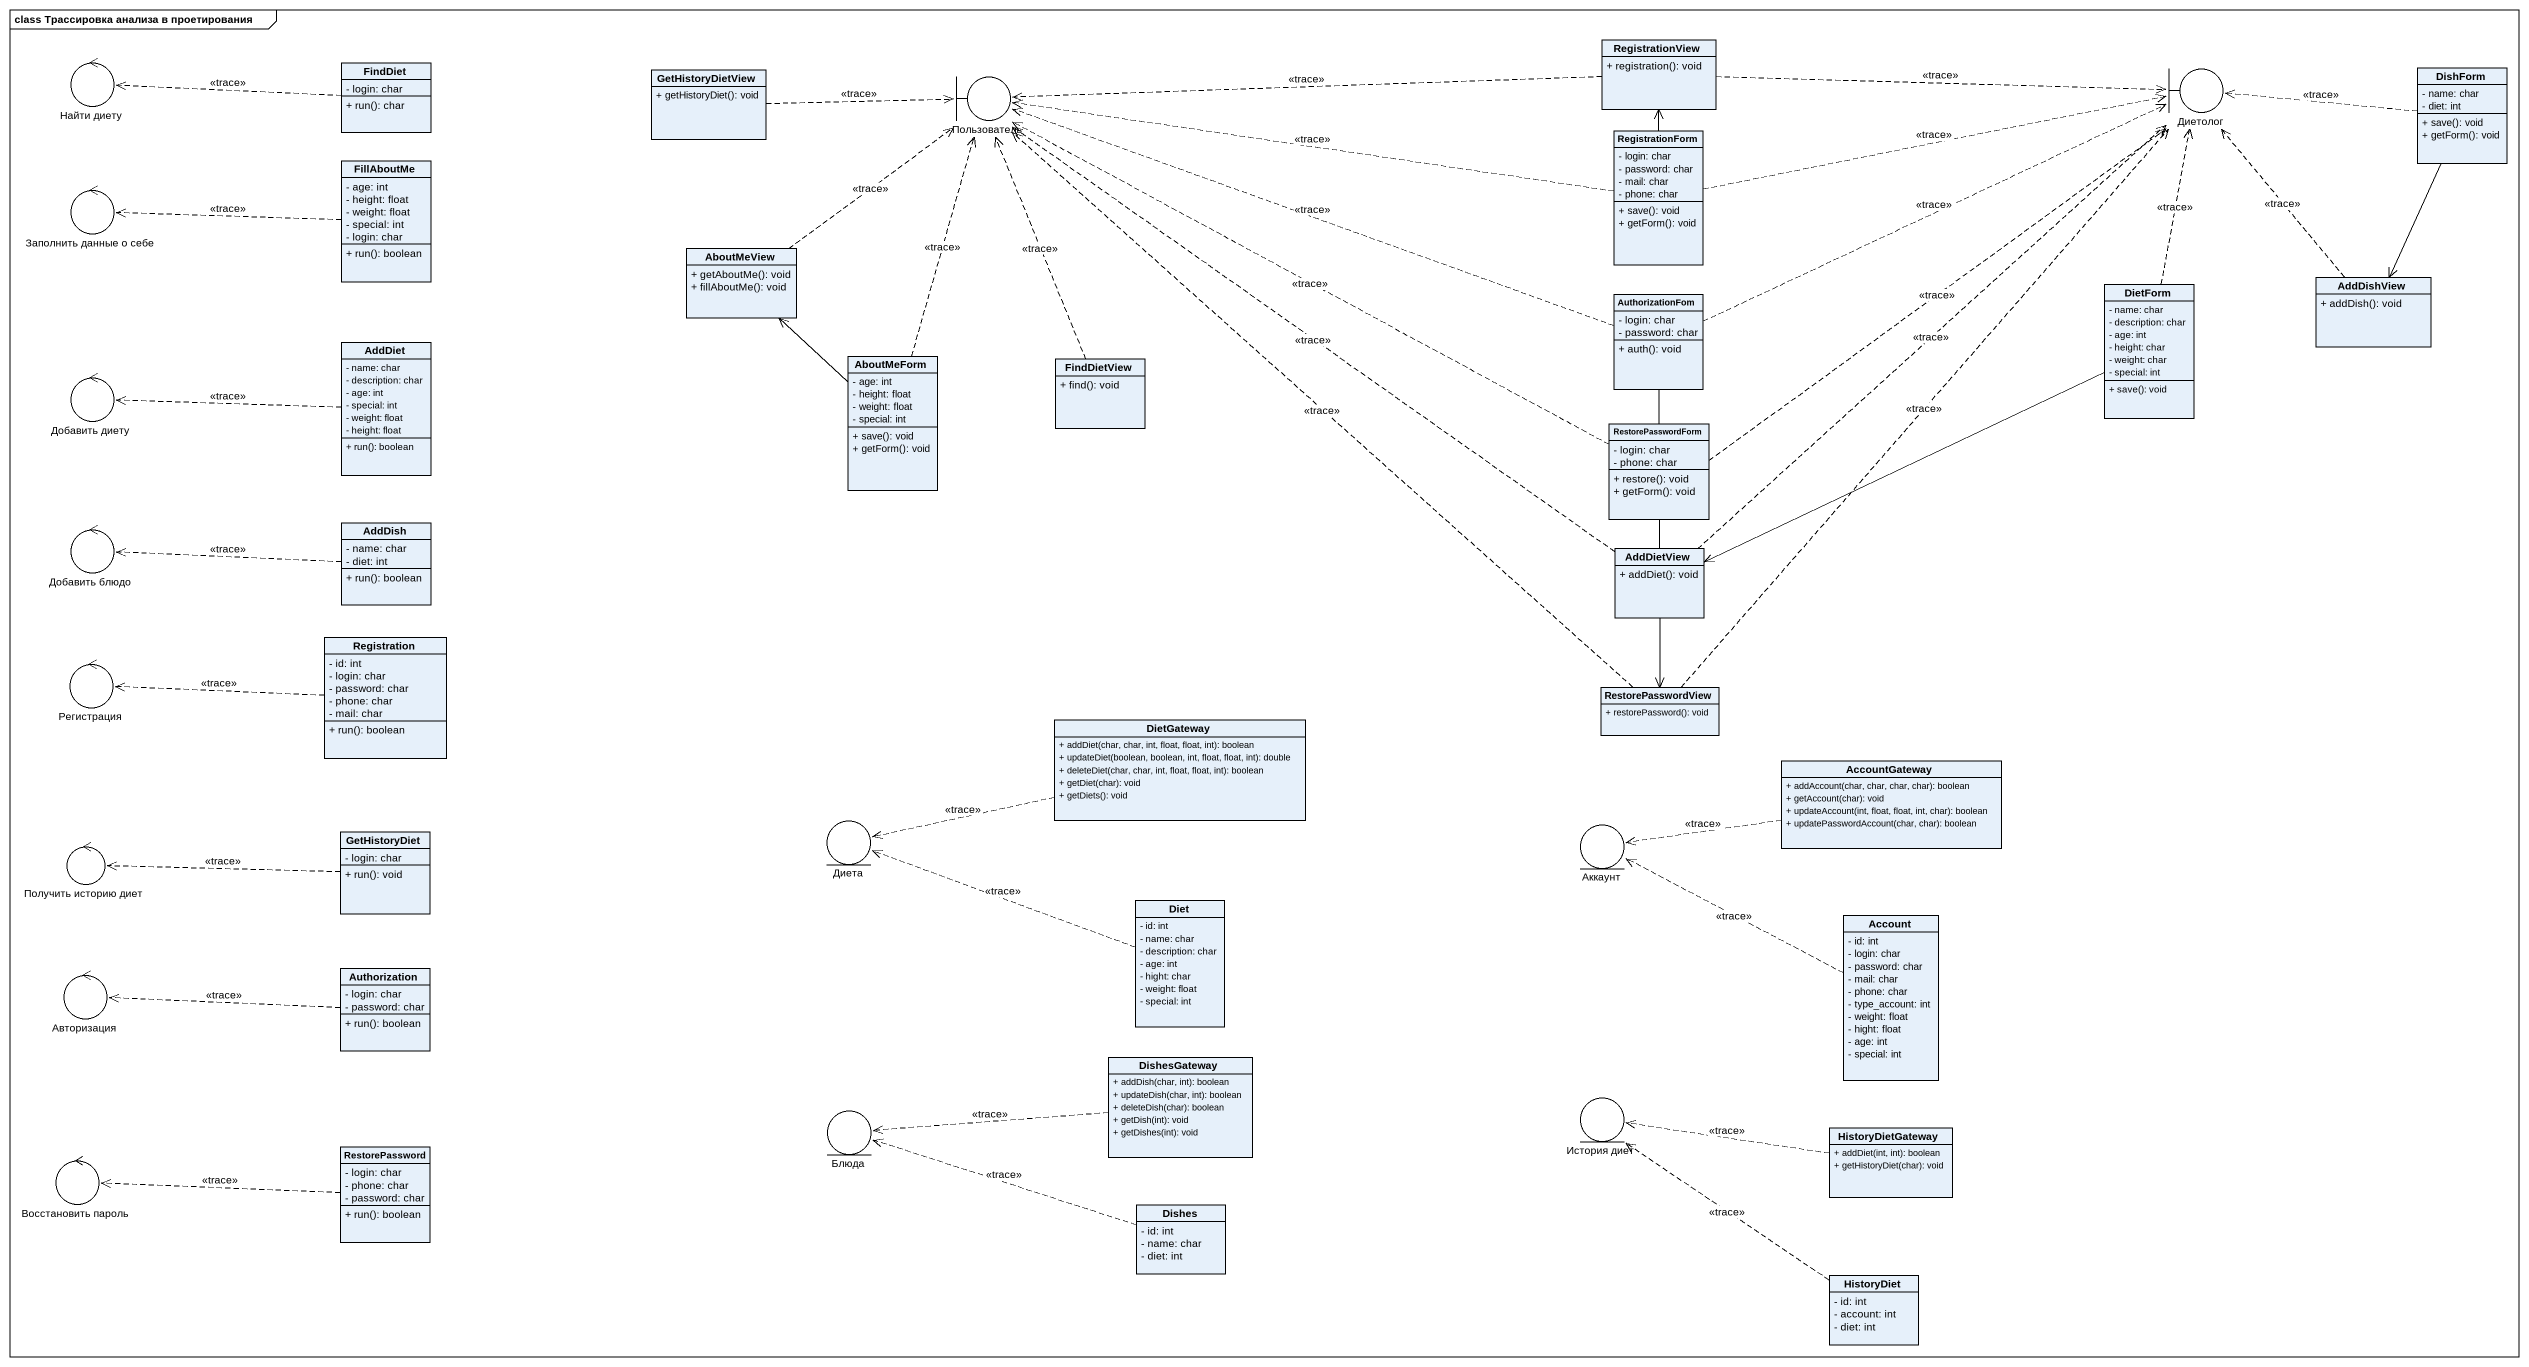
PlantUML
@startuml
mainframe class Трассировка анализа в проетирования
allowmixing
hide circle
hide empty members
skinparam classAttributeIconSize 0
class RegistrationView {
  + registration(): void
}
control "Найти диету" as Найти_диету
class FindDiet {
  - login: char
  + run(): char
}
class GetHistoryDietView {
  + getHistoryDiet(): void
}
boundary Пользователь
boundary Диетолог
class DishForm {
  - name: char
  - diet: int
  + save(): void
  + getForm(): void
}
class RegistrationForm {
  - login: char
  - password: char
  - mail: char
  - phone: char
  + save(): void
  + getForm(): void
}
class FillAboutMe {
  - age: int
  - height: float
  - weight: float
  - special: int
  - login: char
  + run(): boolean
}
control "Заполнить данные о себе" as Заполнить_данные_о_себе
class AboutMeView {
  + getAboutMe(): void
  + fillAboutMe(): void
}
class AuthorizationFom {
  - login: char
  - password: char
  + auth(): void
}
class DietForm {
  - name: char
  - description: char
  - age: int
  - height: char
  - weight: char
  - special: int
  + save(): void
}
class AddDishView {
  + addDish(): void
}
class AddDiet {
  - name: char
  - description: char
  - age: int
  - special: int
  - weight: float
  - height: float
  + run(): boolean
}
class AboutMeForm {
  - age: int
  - height: float
  - weight: float
  - special: int
  + save(): void
  + getForm(): void
}
class FindDietView {
  + find(): void
}
control "Добавить диету" as Добавить_диету
class RestorePasswordForm {
  - login: char
  - phone: char
  + restore(): void
  + getForm(): void
}
control "Добавить блюдо" as Добавить_блюдо
class AddDish {
  - name: char
  - diet: int
  + run(): boolean
}
class AddDietView {
  + addDiet(): void
}
control Регистрация
class Registration {
  - id: int
  - login: char
  - password: char
  - phone: char
  - mail: char
  + run(): boolean
}
class RestorePasswordView {
  + restorePassword(): void
}
class DietGateway {
  + addDiet(char, char, int, float, float, int): boolean
  + updateDiet(boolean, boolean, int, float, float, int): double
  + deleteDiet(char, char, int, float, float, int): boolean
  + getDiet(char): void
  + getDiets(): void
}
class AccountGateway {
  + addAccount(char, char, char, char): boolean
  + getAccount(char): void
  + updateAccount(int, float, float, int, char): boolean
  + updatePasswordAccount(char, char): boolean
}
control "Получить историю диет" as Получить_историю_диет
class GetHistoryDiet {
  - login: char
  + run(): void
}
entity Диета
entity Аккаунт
class Diet {
  - id: int
  - name: char
  - description: char
  - age: int
  - hight: char
  - weight: float
  - special: int
}
class Account {
  - id: int
  - login: char
  - password: char
  - mail: char
  - phone: char
  - type_account: int
  - weight: float
  - hight: float
  - age: int
  - special: int
}
control Авторизация
class Authorization {
  - login: char
  - password: char
  + run(): boolean
}
class DishesGateway {
  + addDish(char, int): boolean
  + updateDish(char, int): boolean
  + deleteDish(char): boolean
  + getDish(int): void
  + getDishes(int): void
}
entity Блюда
entity "История диет" as История_диет
control "Восстановить пароль" as Восстановить_пароль
class RestorePassword {
  - login: char
  - phone: char
  - password: char
  + run(): boolean
}
class HistoryDietGateway {
  + addDiet(int, int): boolean
  + getHistoryDiet(char): void
}
class Dishes {
  - id: int
  - name: char
  - diet: int
}
class HistoryDiet {
  - id: int
  - account: int
  - diet: int
}
RegistrationView .left.> Пользователь : <<trace>>
RegistrationView .right.> Диетолог : <<trace>>
FindDiet .left.> Найти_диету : <<trace>>
GetHistoryDietView .right.> Пользователь : <<trace>>
DishForm .left.> Диетолог : <<trace>>
DishForm --> AddDishView
RegistrationForm -up-> RegistrationView
RegistrationForm .left.> Пользователь : <<trace>>
RegistrationForm .right.> Диетолог : <<trace>>
FillAboutMe .left.> Заполнить_данные_о_себе : <<trace>>
AboutMeView .right.> Пользователь : <<trace>>
AuthorizationFom .left.> Пользователь : <<trace>>
AuthorizationFom .right.> Диетолог : <<trace>>
AuthorizationFom --> RestorePasswordView
DietForm .up.> Диетолог : <<trace>>
DietForm -left-> AddDietView
AddDishView .up.> Диетолог : <<trace>>
AddDiet .left.> Добавить_диету : <<trace>>
AboutMeForm .up.> Пользователь : <<trace>>
AboutMeForm -up-> AboutMeView
FindDietView .up.> Пользователь : <<trace>>
RestorePasswordForm .left.> Пользователь : <<trace>>
RestorePasswordForm .up.> Диетолог : <<trace>>
RestorePasswordForm --> RestorePasswordView
AddDish .left.> Добавить_блюдо : <<trace>>
AddDietView .up.> Пользователь : <<trace>>
AddDietView .up.> Диетолог : <<trace>>
Registration .left.> Регистрация : <<trace>>
RestorePasswordView .up.> Пользователь : <<trace>>
RestorePasswordView .up.> Диетолог : <<trace>>
DietGateway .left.> Диета : <<trace>>
AccountGateway .left.> Аккаунт : <<trace>>
GetHistoryDiet .left.> Получить_историю_диет : <<trace>>
Diet .left.> Диета : <<trace>>
Account .left.> Аккаунт : <<trace>>
Authorization .left.> Авторизация : <<trace>>
DishesGateway .left.> Блюда : <<trace>>
RestorePassword .left.> Восстановить_пароль : <<trace>>
HistoryDietGateway .left.> История_диет : <<trace>>
Dishes .left.> Блюда : <<trace>>
HistoryDiet .left.> История_диет : <<trace>>
@enduml
